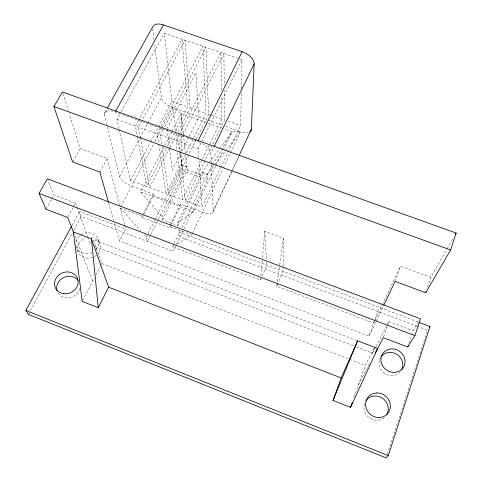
<?xml version="1.0" encoding="UTF-8"?>
<svg xmlns="http://www.w3.org/2000/svg" width="482" height="482" viewBox="0 0 482 482"><rect width="100%" height="100%" fill="white"/><g stroke="black" fill="none" stroke-linecap="round" stroke-linejoin="round"><path stroke-width="0.36" stroke-dasharray="2.41 1.81" d="M283.055 266.697L283.006 271.209L278.204 282.832M283.067 265.95L283.386 238.138L264.787 231.252L262.383 258.623M228.076 152.029L240.62 125.585L241.325 92.634M241.404 88.887L242.03 59.678L238.548 58.491M173.773 244.109L172.514 246.742L260.497 280.078L260.629 278.596M260.889 275.638L262.316 259.364M374.351 321.621L373.713 322.97L276.788 286.248L279.632 265.522M279.735 264.781L283.386 238.138M387.359 454.333L427.498 330.188L417.653 326.483M408.911 343.443L411.489 335.653M411.724 334.948L413.128 330.7L418.912 321.301M427.54 287.145L430.775 277.367L446.802 249.351M383.558 336.978L387.191 326.453M387.432 325.754L388.884 321.542L413.128 330.7M395.12 281.41L400.428 266.215L430.775 277.367M356.343 346.95L372.508 353.161L374.538 347.341M354.035 397.469L365.272 365.356L374.195 348.01M114.397 223.033L119.512 240.982L369.049 336.171L374.719 320.138M374.966 319.427L379.226 307.371M276.788 286.248L277.921 283.512M260.497 280.078L266.829 265.13L266.558 260.708M170.128 225.269L180.431 204.133L202.38 212.267A12.14 4.838 25.4 0 0 213.207 211.08L238.958 155.927M212.725 212.526L231.74 171.797M232.053 171.116L239.024 156.186M374.671 320.946L381.985 305.401M382.304 304.726L400.428 266.215M182.594 135.129L179.202 141.816L185.341 200.771L202.03 206.947L220.358 168.302M220.684 167.622L227.757 152.704M192.3 233.589L222.877 168.911M223.196 168.23L230.245 153.324M230.565 152.649L240.494 131.646A11.574 5.718 25.8 0 0 248.634 132.399M369.049 336.171L375.809 321.976M376.129 321.295L383.533 305.751M171.508 132.164L140.798 191.95L162.079 216.834L162.573 219.828L177.997 225.612L177.617 222.654L193.842 211.646L215.544 166.224M215.87 165.549L222.991 150.637M223.317 149.956L232.059 131.652L240.494 131.646L214.502 165.103M174.086 243.452L181.389 228.257M181.714 227.582L207.212 174.496L212.484 165.41M176.316 244.796L173.201 251.303L81.325 216.424L79.56 211.52L125.651 228.986L119.512 240.982M176.623 244.145L183.6 229.577M183.919 228.902L207.471 179.708L207.212 174.496L214.05 165.694M211.315 163.741L210.893 153.222L213.52 147.805M177.617 222.654L202.109 172.05L208.814 163.006M177.997 225.612L202.301 175.285L202.109 172.05L207.212 174.496L202.145 172.652M185.341 200.771L224.6 119.928L224.287 90.068M163.121 129.724L160.361 135.038L168.754 194.638L182.57 199.747L209.471 144.564M209.803 143.889L221.937 118.988L221.575 95.816M124.519 224.66L120.199 208.085L141.997 216.267L142.274 217.569L169.676 227.865L170.64 225.889M170.959 225.233L180.587 205.459L180.431 204.133M198.771 157.614L198.174 148.649L242.03 59.678M162.079 216.834L186.944 166.531L185.703 155.343M162.573 219.828L187.245 169.797L186.944 166.531L181.967 165.314L176.882 134.219M168.754 194.638L196.029 139.744M196.361 139.069L208.67 114.3L205.904 47.344L164.501 127.067M150.36 235.481L147.371 241.5L146.383 236.837L144.365 234.626M150.691 234.812L157.982 220.099M158.313 219.43L182.515 170.61L181.967 165.314L181.756 153.312M140.407 137.484L149.528 187.528L166.001 193.619L186.01 153.493M186.341 152.824L206.019 113.366L202.916 46.32L160.693 127.278M146.383 236.837L147.709 234.168M148.046 233.499L155.029 219.461M155.361 218.792L181.967 165.314L186.998 167.146M180.605 153.589L172.255 170.236L169.441 147.878M181.943 150.92L188.962 136.936M189.299 136.267L198.656 117.62L195.909 72.637L167.001 128.495M142.274 217.569L153.475 195.403L153.24 194.047L131.67 186.046A12.092 4.669 27.4 0 1 119.572 176.448L107.149 125.441M182.931 134.46L223.907 53.49L224.244 85.591M142.66 214.96L153.24 194.047M179.111 134.671L176.057 140.684L177.045 149.655M179.455 134.002L220.901 52.466L221.509 91.333M119.132 129.568L130.429 180.461L146.793 186.516L167.007 147.016M167.344 146.347L187.564 106.847L182.076 39.205L138.991 119.434M149.528 187.528L169.688 147.986M170.032 147.317L176.52 134.58M177.888 131.899L190.191 107.775L185.04 40.217L142.437 119.879M171.845 131.496L181.057 113.559L172.526 107.57A11.544 5.531 28.5 0 1 161.398 97.605L154.433 43.464M82.536 300.738L94.388 277.716M95.725 275.126L100.069 266.691M100.401 266.046L101.738 263.449L93.388 239.662L356.963 340.611M372.508 353.161L375.58 347.233M375.924 346.576L387.179 324.838M387.522 324.181L388.884 321.542M160.343 127.941L157.228 133.912L158.638 143.497M120.892 206.748L153.481 144.148M154.867 141.491L161.795 128.188M162.139 127.525L172.526 107.57L207.218 119.861M130.429 180.461L150.264 142.539M150.613 141.877L171.833 101.292L164.332 33.144L237.849 58.25M358.488 384.738L369.959 362.988M119.572 176.448L139.605 138.683M139.961 138.021L147.691 123.446M148.04 122.783L161.398 97.605M142.082 120.542L138.533 127.182L140.274 136.749M138.635 120.096L135.43 126.067L137.231 135.647M28.414 314.378L72.39 232.975M73.818 230.324L81.325 216.424M99.882 172.05L107.257 158.476L80.145 148.51L69.203 113.451M72.047 225.371L79.56 211.52M68.028 216.846L73.372 207.091M73.728 206.441L75.505 203.193L53.96 195.059L47.923 180.184M118.97 128.839L116.873 119.391L119.771 114.126M121.223 111.487L164.332 33.144M379.696 359.241L380.328 358.096M104.739 112.619L106.564 109.36M106.968 124.711L104.486 114.511L107.42 109.269M45.989 209.236L51.423 199.566M51.785 198.921L53.96 195.059M72.589 161.94L80.145 148.51M447.176 248.7L453.508 237.626M212.857 164.76L232.059 131.652L224.269 128.887M209.26 162.404L219.093 149.137M219.545 148.534L232.059 131.652M172.514 246.742L173.791 245.953M176.984 243.982L191.667 234.921L169.483 226.588L169.676 227.865M171.833 101.292L187.564 106.847M190.191 107.775L206.019 113.366M208.67 114.3L210.761 115.041M211.459 115.288L221.937 118.988M228.082 121.157L240.62 125.585M207.923 120.108L222.792 125.374M225.624 126.38L240.494 131.646M181.443 135.309L181.057 113.559L207.272 122.856M207.977 123.109L221.437 127.881M116.873 119.391L198.174 148.649M187.245 169.797L202.301 175.285M182.515 170.61L207.471 179.708M153.475 195.403L180.587 205.459M140.798 191.95L193.842 211.646M417.99 321.946L179.455 232.288L180.051 236.987L416.954 326.218M94.858 246.507L355.638 346.685M101.738 263.449L365.272 365.356M120.199 208.085L140.84 230.758M78.174 251.797L76.331 247.224A11.67 10.345 -18.1 0 0 92.683 252.122M74.77 235.475L92.719 280.964M75.505 203.193L76.789 206.724M77.048 207.435L87.561 236.409M87.814 237.114L90.64 244.886M98.214 239.132L99.786 243.778M62.955 93.412L68.311 110.589M108.673 202.928L113.583 220.16M107.257 158.476L119.819 206.645M124.711 225.383L125.651 228.986M137.37 136.388L146.793 186.516M172.526 107.57L176.4 131.261M158.747 144.232L166.001 193.619M152.523 28.625L153.957 39.753M167.097 129.242L169.345 147.131M181.057 113.559L185.618 154.595M177.376 152.649L182.57 199.747M198.964 160.602L202.03 206.947M264.787 231.252L266.516 259.973M211.345 164.495L213.207 211.08M181.455 136.063L181.744 152.565M104.486 114.511A13.851 5.983 29.2 0 1 115.228 111.981L197.71 141.557A13.851 6.248 26.6 0 1 210.893 153.222M79.765 288.399A11.869 10.622 -23.8 0 1 69.721 297.719A11.869 10.622 -23.8 0 1 57.774 292.526M91.231 237.536A11.532 10.249 -18.3 0 1 97.605 254.086M96.545 255.117A11.532 10.249 -18.3 0 1 93.791 256.924M92.683 257.4A11.532 10.249 -18.3 0 1 78.192 251.845A11.532 10.249 -18.3 0 1 85.368 238.253M384.274 417.683A12.598 11.773 43.8 0 1 369.411 417.882A12.598 11.773 43.8 0 1 364.47 403.548M400.325 371.851A12.249 11.303 35.8 0 1 384.479 373.303A12.249 11.303 35.8 0 1 380.316 357.897M75.981 241.837A11.67 10.345 -18.1 0 1 92.424 233.529A11.67 10.345 -18.1 0 1 95.996 249.537M76.114 246.585A11.67 10.345 -18.1 0 1 75.764 244.579"/><path stroke-width="0.72" d="M239.271 155.246L251.351 129.375L254.177 63.829A13.128 7.296 27.5 0 0 242.199 51.725L163.428 24.931A13.147 6.995 31 0 0 152.963 26.48L107.299 108.052M71.685 226.028L25.883 310.432L28.414 314.378L386.209 457.9L388.305 455.617L429.974 326.447L419.4 322.476M383.853 305.07L395.12 281.41L425.69 292.737L450.628 249.971L456.117 233.065L62.509 91.978L53.9 106.504L72.589 161.94L99.882 172.05L108.468 202.211M375.177 353.107L383.311 337.683L407.742 346.986L414.912 335.629L420.455 318.795L47.375 178.828L39.042 193.409L45.989 209.236L67.673 217.496L73.945 233.378M407.742 346.986L408.212 345.57M425.69 292.737L426.154 291.339M350.571 407.374L377.611 348.492L357.62 340.834L341.136 377.96L333.038 400.452L350.571 407.374L352.3 402.422M333.038 400.452L357.62 340.834M214.171 146.45L254.177 63.829M198.042 140.889L242.199 51.725M98.244 307.733L108.619 287.17L91.472 238.903L73.391 231.975L82.199 301.395L98.244 307.733L91.472 238.903M115.59 111.324L163.428 24.931M455.37 234.366L456.117 233.065M429.149 327.694L429.974 326.447M53.9 106.504L450.628 249.971M39.042 193.409L414.912 335.629M108.619 287.17L341.136 377.96M25.883 310.432L388.305 455.617M251.351 129.375A11.574 5.718 25.8 0 1 249.79 131.899M57.003 290.586A11.869 10.622 -23.8 0 1 63.63 277.572A11.869 10.622 -23.8 0 1 78.078 280.428M365.856 400.795A12.598 11.773 43.8 0 1 382.431 398.21A12.598 11.773 43.8 0 1 386.672 414.869M381.117 356.662A12.249 11.303 35.8 0 1 397.023 354.493A12.249 11.303 35.8 0 1 401.578 370.019M376.665 392.957L373.544 393.487A12.761 11.911 43.2 0 0 367.941 411.767L370.17 414.261A12.761 11.911 43.2 0 0 389.83 409.567A12.761 11.911 43.2 0 0 376.665 392.957M63.937 293.743A12.014 10.731 -23.5 0 0 77.548 278.59A12.014 10.731 -23.5 0 0 57.491 276.307A12.014 10.731 -23.5 0 0 63.937 293.743M382.099 364.922A12.405 11.429 35.4 0 0 402.976 367.977A12.405 11.429 35.4 0 0 393.86 348.998A12.405 11.429 35.4 0 0 382.099 364.922"/></g></svg>
